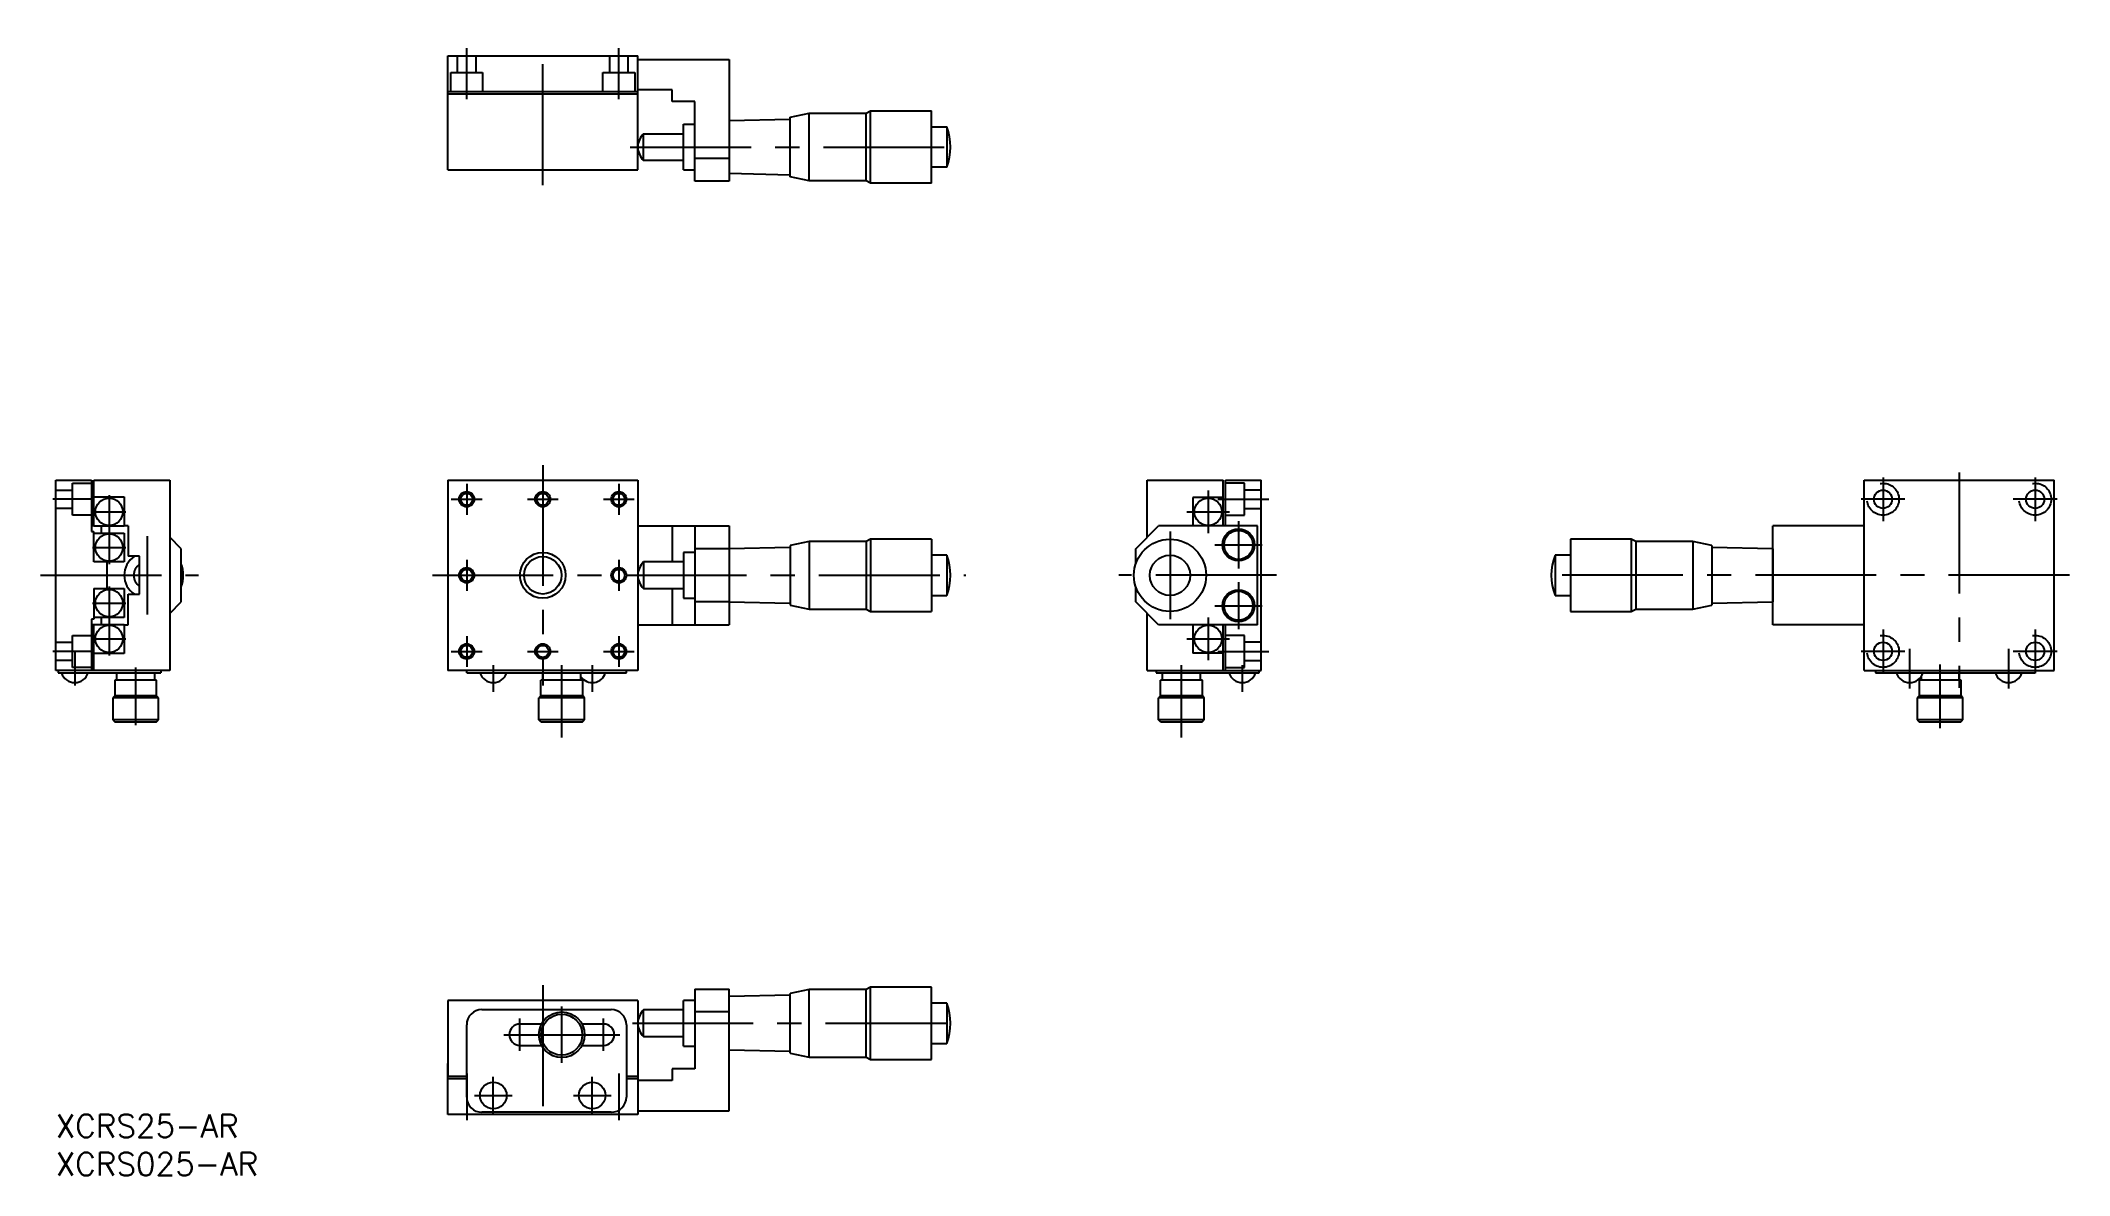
# Model space of a CAD drawing. Extents: x -2 to 265, y -8 to 141.
import ezdxf

# ---------------------------------------------------------------- set-up
doc = ezdxf.new("R2010")
doc.units = 0
doc.header["$LTSCALE"] = 0.5
doc.linetypes.add('CENTER', pattern=[50.8, 31.75, -6.35, 6.35, -6.35])
doc.linetypes.add('DASHED', pattern=[19.05, 12.7, -6.35])
for name, color, linetype in [('MSM_CENTER', 1, 'CENTER'), ('MSM_CONTINUOUS', 7, 'CONTINUOUS'), ('MSM_DASHED', 4, 'DASHED'), ('MSM_NARROW', 5, 'CONTINUOUS'), ('MSM_PART_NUMBER', 7, 'CONTINUOUS')]:
    doc.layers.add(name, color=color, linetype=linetype)
doc.styles.get("Standard").update_dxf_attribs({"font": 'txt.shx', "height": 3, "bigfont": 'bigfont.shx'})

# ---------------------------------------------------------------- blocks, each defined once
blk = doc.blocks.new('*U55')
at = {"layer": 'MSM_PART_NUMBER'}
blk.add_text('XCRS25-AR', height=3, dxfattribs=at).set_placement((0, -3))
blk = doc.blocks.new('*U56')
at = {"layer": 'MSM_PART_NUMBER'}
blk.add_text('XCRS025-AR', height=3, dxfattribs=at).set_placement((0, -8))

msp = doc.modelspace()

# ---------------------------------------------------------------- linework, layer by layer
at = {"layer": 'MSM_CENTER'}
for p, q in [((54.01, 133.49), (54.01, 140.19)), ((64.01, 122.19), (64.01, 141.19)), ((74.01, 133.49), (74.01, 140.19)), ((75.51, 127.19), (119.61, 127.19)), ((64.01, 85.39), (64.01, 56.39)), ((54.01, 82.91), (54.01, 78.86)), ((74.01, 82.91), (74.01, 78.86)), ((240.18, 83.76), (240.18, 78.01)), ((250.18, 84.39), (250.18, 56.09)), ((260.18, 83.76), (260.18, 78.01)), ((5.09, 80.89), (-0.39, 80.89)), ((7, 81.43), (7, 72.34)), ((51.99, 80.89), (56.04, 80.89)), ((61.99, 80.89), (66.04, 80.89)), ((71.99, 80.89), (76.04, 80.89)), ((151.46, 82.04), (151.46, 76.44)), ((152.76, 80.89), (159.46, 80.89)), ((243.06, 80.89), (237.3, 80.89)), ((263.06, 80.89), (257.3, 80.89)), ((4.81, 79.24), (9.19, 79.24)), ((148.66, 79.24), (154.26, 79.24)), ((155.46, 77.99), (155.46, 71.79)), ((12, 76.03), (12, 65.74)), ((146.46, 76.64), (146.46, 65.14)), ((152.36, 74.89), (158.56, 74.89)), ((4.81, 74.54), (9.19, 74.54)), ((54.01, 72.91), (54.01, 68.86)), ((74.01, 72.91), (74.01, 68.86)), ((-2, 70.89), (18.75, 70.89)), ((7, 69.43), (7, 60.34)), ((49.51, 70.89), (119.61, 70.89)), ((160.46, 70.89), (139.71, 70.89)), ((155.46, 69.99), (155.46, 63.79)), ((264.68, 70.89), (195.8, 70.89)), ((230.96, 70.89), (224.9, 70.89)), ((4.81, 67.24), (9.19, 67.24)), ((152.36, 66.89), (158.56, 66.89)), ((151.46, 65.34), (151.46, 59.74)), ((4.81, 62.54), (9.19, 62.54)), ((54.01, 62.91), (54.01, 58.86)), ((74.01, 62.91), (74.01, 58.86)), ((148.66, 62.54), (154.26, 62.54)), ((240.18, 63.76), (240.18, 58.01)), ((260.18, 63.76), (260.18, 58.01)), ((5.09, 60.89), (-0.39, 60.89)), ((2.5, 60.84), (2.5, 56.39)), ((10.5, 51.19), (10.5, 58.78)), ((51.99, 60.89), (56.04, 60.89)), ((57.51, 59.09), (57.51, 55.58)), ((61.99, 60.89), (66.04, 60.89)), ((66.51, 49.59), (66.51, 59.09)), ((70.51, 59.09), (70.51, 55.58)), ((71.99, 60.89), (76.04, 60.89)), ((147.96, 49.59), (147.96, 59.09)), ((152.76, 60.89), (159.46, 60.89)), ((155.96, 59.09), (155.96, 55.58)), ((243.06, 60.89), (237.3, 60.89)), ((243.68, 61.22), (243.68, 56.01)), ((247.68, 50.81), (247.68, 59.16)), ((256.68, 61.22), (256.68, 56.01)), ((263.06, 60.89), (257.3, 60.89)), ((64.01, 17), (64.01, -2)), ((66.51, 6.78), (66.51, 14.22)), ((61.01, 8.38), (61.01, 12.62)), ((72.01, 8.38), (72.01, 12.62)), ((75.79, 12), (118.61, 12)), ((83.29, 12), (89.23, 12)), ((58.89, 10.5), (63.13, 10.5)), ((62.79, 10.5), (70.23, 10.5)), ((69.89, 10.5), (74.13, 10.5)), ((54.01, 5.42), (54.01, -0.72)), ((74.01, 5.42), (74.01, -0.72)), ((57.51, 0.03), (57.51, 4.97)), ((70.51, 0.03), (70.51, 4.97)), ((55.04, 2.5), (59.98, 2.5)), ((68.04, 2.5), (72.98, 2.5))]:
    msp.add_line(p, q, dxfattribs=at)
at = {"layer": 'MSM_CONTINUOUS'}
for p, q in [((51.51, 124.19), (51.51, 139.19)), ((51.51, 139.19), (76.51, 139.19)), ((76.51, 124.19), (76.51, 139.19)), ((76.51, 138.69), (88.51, 138.69)), ((88.51, 138.69), (88.51, 122.69)), ((51.51, 134.49), (76.51, 134.49)), ((51.51, 134.19), (76.51, 134.19)), ((81.01, 134.69), (76.51, 134.69)), ((81.01, 133.19), (81.01, 134.69)), ((84.01, 133.19), (81.01, 133.19)), ((84.01, 122.69), (84.01, 133.19)), ((88.51, 130.69), (96.51, 130.86)), ((96.51, 131.11), (99.01, 131.64)), ((96.51, 123.26), (96.51, 131.11)), ((99.01, 131.64), (106.51, 131.64)), ((99.01, 122.73), (99.01, 131.64)), ((106.51, 131.64), (107.11, 131.94)), ((106.51, 122.73), (106.51, 131.64)), ((107.11, 131.94), (115.11, 131.94)), ((107.11, 122.44), (107.11, 131.94)), ((115.11, 122.44), (115.11, 131.94)), ((77.26, 128.94), (82.51, 128.94)), ((77.26, 125.44), (77.26, 128.94)), ((82.51, 130.19), (84.01, 130.19)), ((82.51, 124.19), (82.51, 130.19)), ((115.11, 129.84), (117.11, 129.84)), ((117.11, 129.84), (117.11, 124.54)), ((82.51, 125.44), (77.26, 125.44)), ((88.51, 125.69), (84.01, 125.69)), ((51.51, 124.19), (76.51, 124.19)), ((82.51, 124.19), (84.01, 124.19)), ((88.51, 122.69), (84.01, 122.69)), ((96.51, 123.51), (88.51, 123.69)), ((99.01, 122.73), (96.51, 123.26)), ((106.51, 122.73), (99.01, 122.73)), ((107.11, 122.44), (106.51, 122.73)), ((117.11, 124.54), (115.11, 124.54)), ((115.11, 122.44), (107.11, 122.44)), ((0, 58.39), (0, 83.39)), ((0, 83.39), (4.7, 83.39)), ((4.7, 83.39), (4.7, 76.64)), ((5, 83.39), (15, 83.39)), ((5, 77.34), (5, 83.39)), ((15, 83.39), (15, 58.39)), ((51.51, 83.39), (51.51, 58.39)), ((51.51, 83.39), (76.51, 83.39)), ((76.51, 83.39), (76.51, 58.39)), ((143.46, 83.39), (153.46, 83.39)), ((143.46, 75.89), (143.46, 83.39)), ((153.46, 77.39), (153.46, 83.39)), ((153.76, 77.39), (153.76, 83.39)), ((153.76, 83.39), (158.46, 83.39)), ((158.46, 58.39), (158.46, 83.39)), ((237.68, 58.39), (237.68, 83.39)), ((237.68, 83.39), (262.68, 83.39)), ((262.68, 58.39), (262.68, 83.39)), ((5, 81.19), (9, 81.19)), ((9, 81.19), (9, 77.34)), ((153.46, 81.14), (149.46, 81.14)), ((149.46, 81.14), (149.46, 77.39)), ((5, 77.39), (4.7, 77.39)), ((9.5, 77.39), (9, 77.39)), ((9.5, 77.39), (9, 77.39)), ((9.5, 77.39), (9.5, 73.39)), ((76.51, 77.39), (88.51, 77.39)), ((81.01, 77.39), (81.01, 72.64)), ((84.01, 77.39), (84.01, 64.39)), ((88.51, 77.39), (88.51, 64.39)), ((141.96, 74.39), (144.96, 77.39)), ((157.96, 77.39), (144.96, 77.39)), ((157.96, 64.39), (157.96, 77.39)), ((225.68, 64.39), (225.68, 77.39)), ((237.68, 77.39), (225.68, 77.39)), ((4.7, 76.64), (5, 76.64)), ((9, 77.34), (5, 77.34)), ((5, 72.64), (5, 76.64)), ((5, 76.44), (9, 76.44)), ((6, 76.44), (6, 77.34)), ((9, 76.44), (9, 72.64)), ((16.5, 74.39), (15, 75.89)), ((99.01, 75.34), (96.51, 74.81)), ((96.51, 74.81), (96.51, 66.96)), ((106.51, 75.34), (99.01, 75.34)), ((99.01, 75.34), (99.01, 66.43)), ((107.11, 75.64), (106.51, 75.34)), ((106.51, 75.34), (106.51, 66.43)), ((115.11, 75.64), (107.11, 75.64)), ((107.11, 75.64), (107.11, 66.14)), ((115.11, 75.64), (115.11, 66.14)), ((207.08, 75.64), (199.08, 75.64)), ((199.08, 75.64), (199.08, 66.14)), ((207.68, 75.34), (207.08, 75.64)), ((207.08, 75.64), (207.08, 66.14)), ((215.18, 75.34), (207.68, 75.34)), ((207.68, 75.34), (207.68, 66.44)), ((217.68, 74.81), (215.18, 75.34)), ((215.18, 75.34), (215.18, 66.44)), ((217.68, 74.81), (217.68, 66.96)), ((9, 72.64), (5, 72.64)), ((6.7, 72.64), (6.7, 69.14)), ((11, 73.39), (9.5, 73.39)), ((11, 68.39), (11, 73.39)), ((16.5, 67.39), (16.5, 74.39)), ((82.51, 72.64), (77.26, 72.64)), ((77.26, 72.64), (77.26, 69.14)), ((84.01, 73.89), (82.51, 73.89)), ((82.51, 73.89), (82.51, 67.89)), ((88.51, 74.39), (84.01, 74.39)), ((96.51, 74.56), (88.51, 74.39)), ((117.11, 73.54), (115.11, 73.54)), ((117.11, 73.54), (117.11, 68.24)), ((141.96, 72.41), (141.96, 74.39)), ((199.08, 73.54), (197.08, 73.54)), ((197.08, 73.54), (197.08, 68.24)), ((225.68, 74.39), (217.68, 74.56)), ((225.68, 74.39), (225.68, 67.39)), ((141.96, 67.39), (141.96, 69.36)), ((5, 69.14), (5, 65.14)), ((5, 69.14), (9, 69.14)), ((9, 69.14), (9, 65.34)), ((9.5, 68.39), (11, 68.39)), ((9.5, 64.39), (9.5, 68.39)), ((15, 65.89), (16.5, 67.39)), ((77.26, 69.14), (82.51, 69.14)), ((81.01, 69.14), (81.01, 64.39)), ((82.51, 67.89), (84.01, 67.89)), ((88.51, 67.39), (84.01, 67.39)), ((88.51, 67.39), (96.51, 67.21)), ((96.51, 66.96), (99.01, 66.43)), ((115.11, 68.24), (117.11, 68.24)), ((144.96, 64.39), (141.96, 67.39)), ((197.08, 68.24), (199.08, 68.24)), ((215.18, 66.44), (217.68, 66.96)), ((217.68, 67.21), (225.68, 67.39)), ((5, 65.14), (4.7, 65.14)), ((4.7, 65.14), (4.7, 58.39)), ((5, 64.39), (4.7, 64.39)), ((9, 65.34), (5, 65.34)), ((5, 58.39), (5, 64.44)), ((5, 64.44), (9, 64.44)), ((6, 64.44), (6, 65.34)), ((9, 64.44), (9, 60.59)), ((9, 64.39), (9.5, 64.39)), ((76.51, 64.39), (88.51, 64.39)), ((99.01, 66.43), (106.51, 66.43)), ((106.51, 66.43), (107.11, 66.14)), ((107.11, 66.14), (115.11, 66.14)), ((143.46, 58.39), (143.46, 65.89)), ((157.96, 64.39), (144.96, 64.39)), ((149.46, 64.39), (149.46, 60.64)), ((153.46, 58.39), (153.46, 64.39)), ((153.76, 58.39), (153.76, 64.39)), ((199.08, 66.14), (207.08, 66.14)), ((207.08, 66.14), (207.68, 66.44)), ((207.68, 66.44), (215.18, 66.44)), ((237.68, 64.39), (225.68, 64.39)), ((9, 60.59), (5, 60.59)), ((153.46, 60.64), (149.46, 60.64)), ((15, 58.39), (0, 58.39)), ((0.3, 58.39), (0.3, 58.09)), ((0.3, 58.09), (13.8, 58.09)), ((7.75, 57.09), (7.75, 55.04)), ((13.25, 57.09), (7.75, 57.09)), ((8, 58.09), (8, 57.09)), ((13, 57.09), (13, 58.09)), ((13.25, 55.04), (13.25, 57.09)), ((13.8, 58.39), (13.8, 58.09)), ((76.51, 58.39), (51.51, 58.39)), ((54.01, 58.09), (54.01, 58.39)), ((54.01, 58.09), (75.01, 58.09)), ((69.26, 57.09), (63.76, 57.09)), ((63.76, 55.04), (63.76, 57.09)), ((64.01, 57.09), (64.01, 58.09)), ((69.01, 57.09), (69.01, 58.09)), ((69.26, 55.04), (69.26, 57.09)), ((75.01, 58.09), (75.01, 58.39)), ((143.46, 58.39), (158.46, 58.39)), ((144.66, 58.39), (144.66, 58.09)), ((144.66, 58.09), (158.16, 58.09)), ((150.71, 57.09), (145.21, 57.09)), ((145.21, 55.04), (145.21, 57.09)), ((145.46, 57.09), (145.46, 58.09)), ((150.46, 57.09), (150.46, 58.09)), ((150.71, 55.04), (150.71, 57.09)), ((158.16, 58.09), (158.16, 58.39)), ((237.68, 58.39), (262.68, 58.39)), ((239.18, 58.39), (239.18, 58.09)), ((239.18, 58.09), (260.18, 58.09)), ((244.93, 57.09), (244.93, 55.04)), ((250.43, 57.09), (244.93, 57.09)), ((245.18, 57.57), (245.18, 57.09)), ((250.18, 57.09), (250.18, 58.09)), ((250.43, 55.04), (250.43, 57.09)), ((260.18, 58.39), (260.18, 58.09)), ((7.75, 55.04), (7.5, 54.79)), ((7.5, 54.79), (7.5, 51.89)), ((13.5, 54.79), (7.5, 54.79)), ((13.25, 55.04), (7.75, 55.04)), ((13.5, 54.79), (13.25, 55.04)), ((13.5, 51.89), (13.5, 54.79)), ((63.76, 55.04), (63.51, 54.79)), ((63.51, 51.89), (63.51, 54.79)), ((69.51, 54.79), (63.51, 54.79)), ((69.26, 55.04), (63.76, 55.04)), ((69.51, 54.79), (69.26, 55.04)), ((69.51, 51.89), (69.51, 54.79)), ((145.21, 55.04), (144.96, 54.79)), ((144.96, 51.89), (144.96, 54.79)), ((150.96, 54.79), (144.96, 54.79)), ((150.71, 55.04), (145.21, 55.04)), ((150.96, 54.79), (150.71, 55.04)), ((150.96, 51.89), (150.96, 54.79)), ((244.93, 55.04), (244.68, 54.79)), ((244.68, 54.79), (244.68, 51.89)), ((250.68, 54.79), (244.68, 54.79)), ((250.43, 55.04), (244.93, 55.04)), ((250.68, 54.79), (250.43, 55.04)), ((250.68, 51.89), (250.68, 54.79)), ((7.5, 51.89), (7.8, 51.59)), ((13.5, 51.89), (7.5, 51.89)), ((13.2, 51.59), (7.8, 51.59)), ((13.2, 51.59), (13.5, 51.89)), ((69.51, 51.89), (63.51, 51.89)), ((63.81, 51.59), (63.51, 51.89)), ((69.21, 51.59), (63.81, 51.59)), ((69.21, 51.59), (69.51, 51.89)), ((150.96, 51.89), (144.96, 51.89)), ((145.26, 51.59), (144.96, 51.89)), ((150.66, 51.59), (145.26, 51.59)), ((150.66, 51.59), (150.96, 51.89)), ((244.68, 51.89), (244.98, 51.59)), ((250.68, 51.89), (244.68, 51.89)), ((250.38, 51.59), (244.98, 51.59)), ((250.38, 51.59), (250.68, 51.89)), ((84.01, 16.5), (84.01, 6)), ((84.01, 16.5), (88.51, 16.5)), ((88.51, 0.5), (88.51, 16.5)), ((99.01, 16.45), (96.51, 15.92)), ((106.51, 16.45), (99.01, 16.45)), ((99.01, 7.55), (99.01, 16.45)), ((107.11, 16.75), (106.51, 16.45)), ((106.51, 7.55), (106.51, 16.45)), ((115.11, 16.75), (107.11, 16.75)), ((107.11, 7.25), (107.11, 16.75)), ((115.11, 7.25), (115.11, 16.75)), ((76.51, 15), (51.51, 15)), ((51.51, 15), (51.51, 5)), ((56.01, 13.8), (73.01, 13.8)), ((76.51, 15), (76.51, 5)), ((82.51, 13.75), (77.26, 13.75)), ((77.26, 10.25), (77.26, 13.75)), ((84.01, 15), (82.51, 15)), ((82.51, 9), (82.51, 15)), ((88.51, 13.5), (84.01, 13.5)), ((96.51, 15.68), (88.51, 15.5)), ((88.51, 8.5), (88.51, 15.5)), ((96.51, 8.08), (96.51, 15.92)), ((117.11, 14.65), (115.11, 14.65)), ((117.11, 14.65), (117.11, 9.35)), ((54.01, 2.3), (54.01, 11.8)), ((63.86, 11.9), (61.01, 11.9)), ((72.01, 11.9), (69.17, 11.9)), ((75.01, 11.8), (75.01, 2.3)), ((61.01, 9.1), (63.86, 9.1)), ((69.17, 9.1), (72.01, 9.1)), ((77.26, 10.25), (82.51, 10.25)), ((82.51, 9), (84.01, 9)), ((88.51, 8.5), (96.51, 8.33)), ((96.51, 8.08), (99.01, 7.55)), ((115.11, 9.35), (117.11, 9.35)), ((51.51, 0), (51.51, 6.7)), ((76.51, 6.7), (76.51, 0)), ((81.01, 6), (81.01, 4.5)), ((84.01, 6), (81.01, 6)), ((99.01, 7.55), (106.51, 7.55)), ((106.51, 7.55), (107.11, 7.25)), ((107.11, 7.25), (115.11, 7.25)), ((54.01, 5), (51.51, 5)), ((54.01, 4.7), (51.51, 4.7)), ((76.51, 5), (75.01, 5)), ((76.51, 4.7), (75.01, 4.7)), ((81.01, 4.5), (76.51, 4.5)), ((76.51, 0), (51.51, 0)), ((73.01, 0.3), (56.01, 0.3)), ((76.51, 0.5), (88.51, 0.5))]:
    msp.add_line(p, q, dxfattribs=at)
for centre, radius in [((7, 79.24), 1.8), ((54.01, 80.89), 0.783), ((64.01, 80.89), 0.783), ((74.01, 80.89), 0.783), ((151.46, 79.24), 1.8), ((240.18, 80.89), 1.2), ((260.18, 80.89), 1.2), ((7, 74.54), 1.8), ((146.46, 70.89), 4.75), ((155.46, 74.89), 2.1), ((155.46, 74.89), 1.9), ((64.01, 70.89), 2.46), ((146.46, 70.89), 2.65), ((54.01, 70.89), 0.783), ((74.01, 70.89), 0.783), ((7, 67.24), 1.8), ((155.46, 66.89), 2.1), ((155.46, 66.89), 1.9), ((7, 62.54), 1.8), ((151.46, 62.54), 1.8), ((54.01, 60.89), 0.783), ((64.01, 60.89), 0.783), ((74.01, 60.89), 0.783), ((240.18, 60.89), 1.2), ((260.18, 60.89), 1.2), ((66.51, 10.5), 3), ((66.51, 10.5), 2.7), ((57.51, 2.5), 1.75), ((70.51, 2.5), 1.75)]:
    msp.add_circle(centre, radius, dxfattribs=at)
for centre, radius, start, end in [((78.93, 127.19), 2.42, 133.6028, 226.3972), ((110.34, 127.19), 7.27, 338.6302, 21.3698), ((12, 70.89), 3, 123.5573, 236.4427), ((12, 70.89), 1.75, 124.8499, 235.1501), ((12, 70.89), 4.75, 341.3283, 18.6717), ((78.93, 70.89), 2.42, 133.6028, 226.3972), ((110.34, 70.89), 7.27, 338.6302, 21.3698), ((203.85, 70.89), 7.27, 158.6302, 201.3698), ((2.5, 58.61), 1.83, 196.7859, 343.2141), ((57.51, 58.61), 1.83, 196.7859, 343.2141), ((70.51, 58.61), 1.83, 214.853, 343.2141), ((155.96, 58.61), 1.83, 196.7859, 343.2141), ((243.68, 58.61), 1.83, 196.7859, 343.2141), ((256.68, 58.61), 1.83, 196.7859, 343.2141), ((56.01, 11.8), 2, 90, 180), ((73.01, 11.8), 2, 0, 90), ((78.93, 12), 2.42, 133.6028, 226.3972), ((110.34, 12), 7.27, 338.6302, 21.3698), ((61.01, 10.5), 1.4, 90, 270), ((72.01, 10.5), 1.4, 270, 90), ((56.01, 2.3), 2, 180, 270), ((73.01, 2.3), 2, 270, 0)]:
    msp.add_arc(centre, radius, start, end, dxfattribs=at)
at = {"layer": 'MSM_DASHED'}
for p, q in [((52.81, 136.99), (52.81, 139.19)), ((55.21, 139.19), (55.21, 136.99)), ((72.81, 136.99), (72.81, 139.19)), ((75.21, 139.19), (75.21, 136.99)), ((51.91, 136.99), (56.11, 136.99)), ((51.91, 134.49), (51.91, 136.99)), ((56.11, 136.99), (56.11, 134.49)), ((71.91, 136.99), (76.11, 136.99)), ((71.91, 134.49), (71.91, 136.99)), ((76.11, 136.99), (76.11, 134.49)), ((2.2, 78.79), (2.2, 82.99)), ((2.2, 82.99), (4.7, 82.99)), ((156.26, 82.99), (153.76, 82.99)), ((156.26, 78.79), (156.26, 82.99)), ((0, 82.09), (2.2, 82.09)), ((158.46, 82.09), (156.26, 82.09)), ((2.2, 79.69), (0, 79.69)), ((4.7, 78.79), (2.2, 78.79)), ((153.76, 78.79), (156.26, 78.79)), ((156.26, 79.69), (158.46, 79.69)), ((0, 62.09), (2.2, 62.09)), ((2.2, 58.79), (2.2, 62.99)), ((2.2, 62.99), (4.7, 62.99)), ((156.26, 62.99), (153.76, 62.99)), ((156.26, 58.79), (156.26, 62.99)), ((158.46, 62.09), (156.26, 62.09)), ((2.2, 59.69), (0, 59.69)), ((4.7, 58.79), (2.2, 58.79)), ((153.76, 58.79), (156.26, 58.79)), ((156.26, 59.69), (158.46, 59.69))]:
    msp.add_line(p, q, dxfattribs=at)
for centre in [(240.18, 80.89), (260.18, 80.89), (240.18, 60.89), (260.18, 60.89)]:
    msp.add_circle(centre, 2.1, dxfattribs=at)
at = {"layer": 'MSM_NARROW'}
for centre, radius in [((54.01, 80.89), 1), ((64.01, 80.89), 1), ((74.01, 80.89), 1), ((64.01, 70.89), 3), ((54.01, 70.89), 1), ((74.01, 70.89), 1), ((54.01, 60.89), 1), ((64.01, 60.89), 1), ((74.01, 60.89), 1)]:
    msp.add_circle(centre, radius, dxfattribs=at)

# ---------------------------------------------------------------- block references
at = {"layer": 'MSM_CONTINUOUS'}
for name in ['*U55', '*U56']:
    msp.add_blockref(name, (0, 0), dxfattribs=at)

doc.saveas('drawing.dxf')
